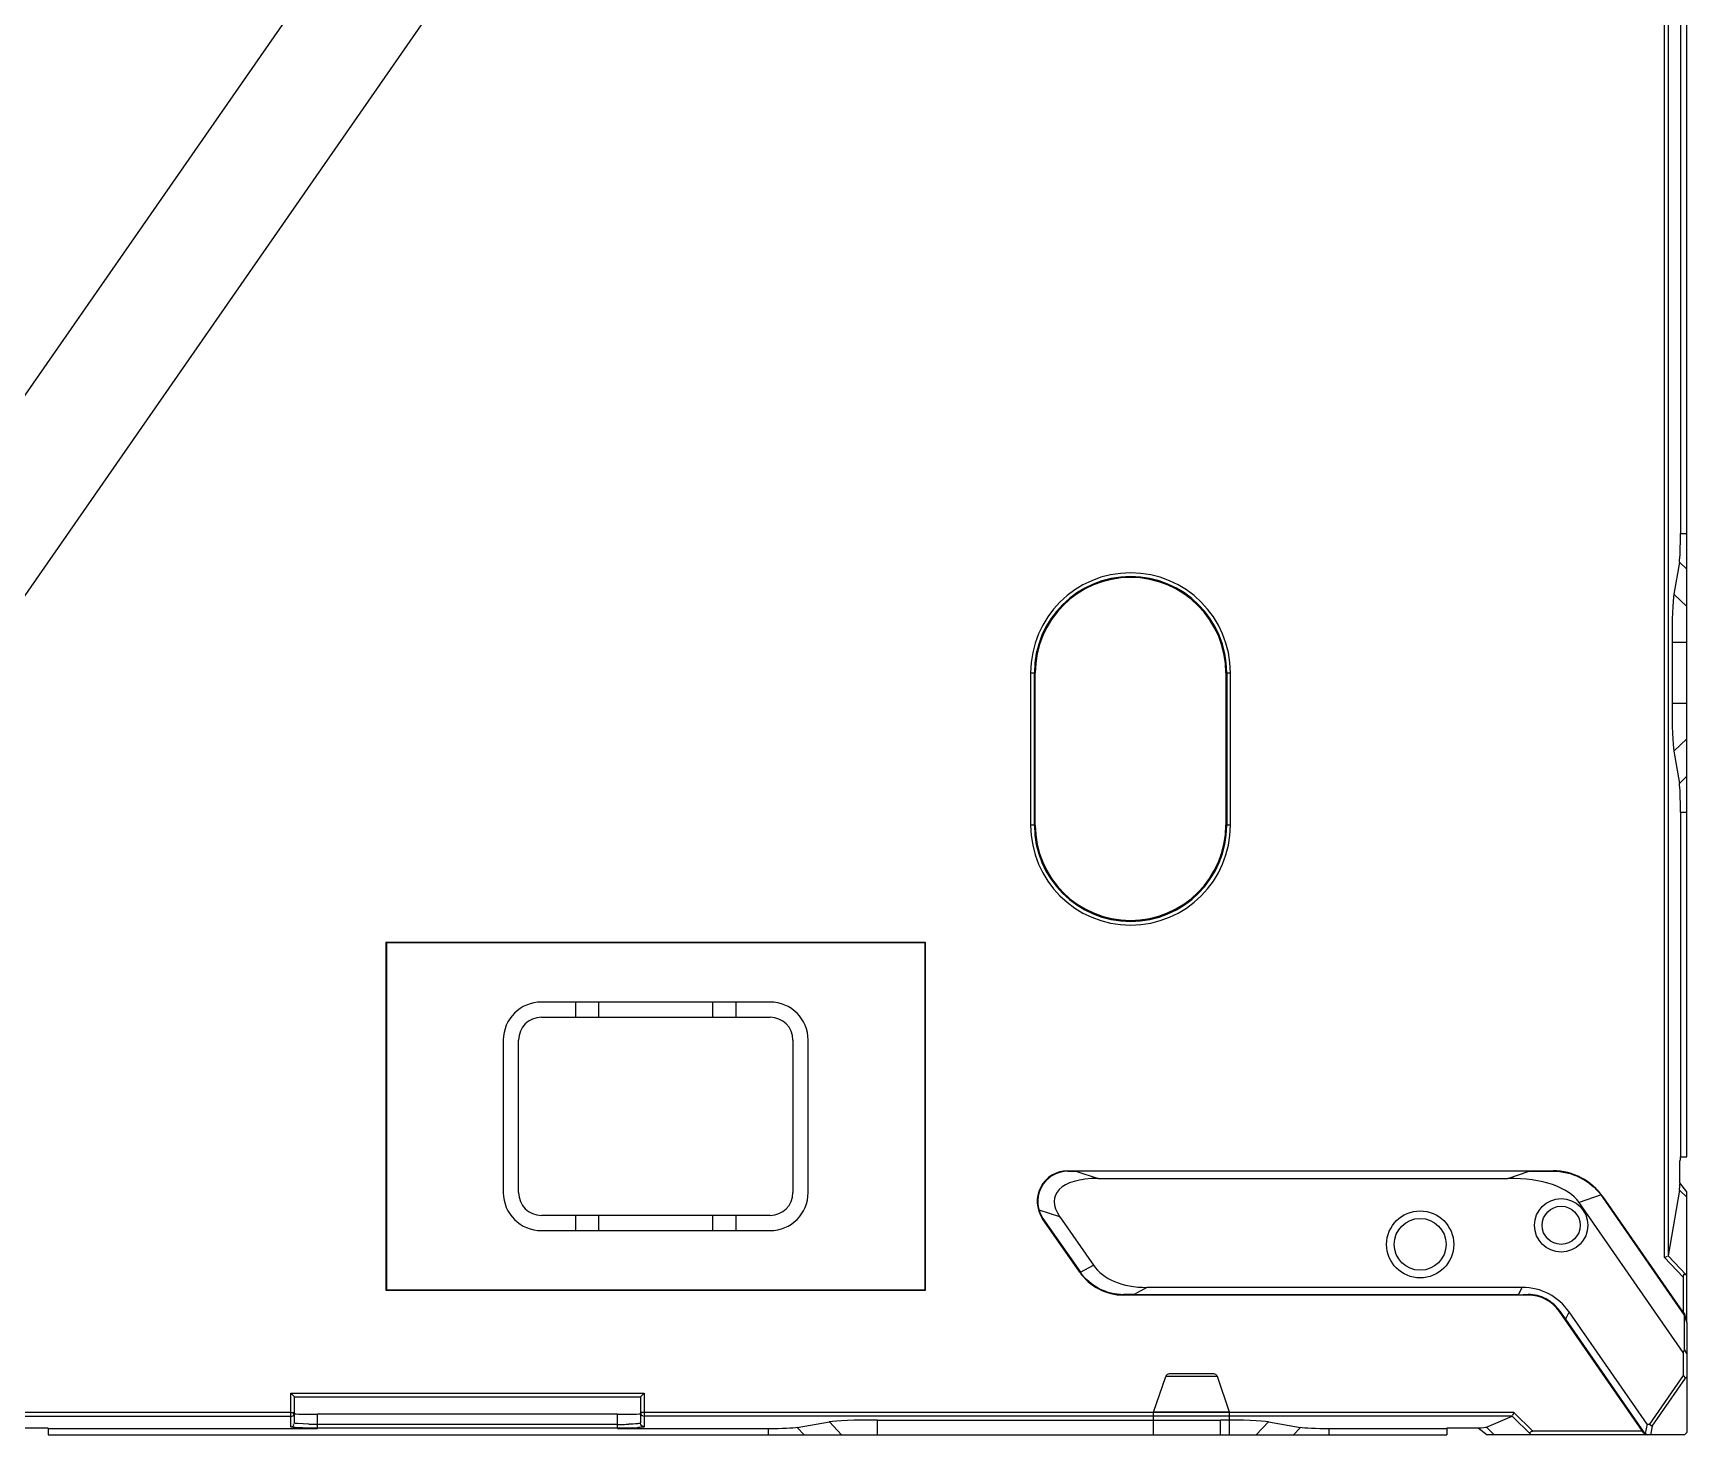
# Model space of a CAD drawing. Header units: millimetres. Extents: x 389 to 17466, y 310 to 5904.
# Drawn here: x 11316 to 11533, y 2133.6 to 2317.6 of the extents above; entities that cross this region are included whole.
import ezdxf

# ---------------------------------------------------------------- set-up
doc = ezdxf.new("R2010")
doc.units = ezdxf.units.MM

# ---------------------------------------------------------------- blocks, each defined once
blk = doc.blocks.new('aszfxn')
at = {"color": 7, "linetype": 'Continuous'}
for p, q in [((9658.26, 3313.69), (9652.43, 3313.69)), ((9650.37, 3308.69), (9651.96, 3313.36)), ((9658.74, 3313.36), (9651.96, 3313.36)), ((9660.32, 3308.69), (9658.74, 3313.36)), ((9650.37, 3305.69), (9650.37, 3308.69)), ((9660.32, 3308.69), (9650.37, 3308.69)), ((9660.32, 3305.69), (9660.32, 3308.69)), ((9717.32, 3271.69), (9409.6, 2828.73)), ((9717.42, 3245.55), (9427.79, 2828.63)), ((9719.5, 3085.69), (9719.5, 2943.97)), ((9720.35, 2862.19), (9720.35, 3085.69)), ((9717.4, 2848.99), (9717.4, 3014.92)), ((9717.9, 3014.42), (9717.89, 2849.19)), ((9719.5, 2943.97), (9720.35, 2943.97)), ((9719.36, 2940.21), (9718.64, 2936)), ((9720.35, 2939.28), (9719.36, 2940.21)), ((9718.64, 2936), (9720.35, 2934.39)), ((9718.4, 2929.69), (9720.35, 2929.69)), ((9718.4, 2929.69), (9718.4, 2921.7)), ((9634.23, 2925.69), (9634.85, 2925.69)), ((9634.23, 2925.69), (9634.23, 2905.69)), ((9634.73, 2905.69), (9634.73, 2925.69)), ((9634.85, 2905.69), (9634.85, 2925.69)), ((9659.85, 2925.69), (9660.46, 2925.69)), ((9659.85, 2925.69), (9659.85, 2905.69)), ((9659.97, 2925.69), (9659.97, 2905.69)), ((9660.46, 2905.69), (9660.46, 2925.69)), ((9718.4, 2921.7), (9720.35, 2921.7)), ((9720.35, 2917), (9718.64, 2915.39)), ((9718.64, 2915.39), (9719.36, 2911.18)), ((9719.36, 2911.18), (9720.35, 2912.11)), ((9634.85, 2905.69), (9634.23, 2905.69)), ((9660.46, 2905.69), (9659.85, 2905.69)), ((9719.5, 2907.41), (9720.35, 2907.41)), ((9719.5, 2907.41), (9719.5, 2862.19)), ((9549.7, 2890.34), (9620.39, 2890.34)), ((9549.75, 2890.29), (9549.7, 2890.34)), ((9549.7, 2844.65), (9549.7, 2890.34)), ((9549.75, 2890.29), (9620.35, 2890.29)), ((9549.75, 2844.69), (9549.75, 2890.29)), ((9620.35, 2890.29), (9620.39, 2890.34)), ((9620.35, 2890.29), (9620.35, 2844.69)), ((9620.39, 2890.34), (9620.39, 2844.65)), ((9600.05, 2882.49), (9570.05, 2882.49)), ((9574.55, 2880.49), (9574.55, 2882.49)), ((9577.55, 2882.49), (9577.55, 2880.49)), ((9592.55, 2880.49), (9592.55, 2882.49)), ((9595.55, 2882.49), (9595.55, 2880.49)), ((9570.05, 2880.49), (9600.05, 2880.49)), ((9565.05, 2877.49), (9565.05, 2857.49)), ((9567.05, 2857.49), (9567.05, 2877.49)), ((9603.05, 2877.49), (9603.05, 2857.49)), ((9605.05, 2857.49), (9605.05, 2877.49)), ((9639.1, 2860.34), (9702.78, 2860.34)), ((9639.1, 2860.29), (9639.1, 2860.34)), ((9699.65, 2860.29), (9640.16, 2860.29)), ((9640.16, 2860.29), (9643.11, 2859.34)), ((9696.86, 2859.34), (9699.65, 2860.29)), ((9702.78, 2860.34), (9702.78, 2860.3)), ((9719.44, 2858.78), (9719.44, 2861.69)), ((9719.5, 2862.19), (9720.35, 2862.19)), ((9643.11, 2859.34), (9696.86, 2859.34)), ((9720.35, 2857.57), (9719.44, 2858.78)), ((9709.09, 2857.17), (9706.19, 2856.19)), ((9719.85, 2836.52), (9706.19, 2856.19)), ((9709.3, 2856.88), (9709.35, 2856.91)), ((9720.03, 2841.42), (9709.3, 2856.88)), ((9719.85, 2841.78), (9709.35, 2856.91)), ((9719.36, 2857.8), (9717.89, 2849.19)), ((9720.35, 2856.87), (9719.36, 2857.8)), ((9720.35, 2840.62), (9720.35, 2857.57)), ((9600.05, 2854.49), (9570.05, 2854.49)), ((9574.55, 2852.49), (9574.55, 2854.49)), ((9577.55, 2854.49), (9577.55, 2852.49)), ((9592.55, 2852.49), (9592.55, 2854.49)), ((9595.55, 2854.49), (9595.55, 2852.49)), ((9638.09, 2854.29), (9635.34, 2855.17)), ((9635.81, 2854.06), (9635.86, 2854.09)), ((9640.68, 2847.05), (9635.81, 2854.06)), ((9635.86, 2854.09), (9640.76, 2847.04)), ((9638.09, 2854.29), (9642.47, 2847.98)), ((9570.05, 2852.49), (9600.05, 2852.49)), ((9640.68, 2847.05), (9640.76, 2847.04)), ((9640.76, 2847.04), (9642.47, 2847.98)), ((9717.4, 2848.99), (9717.8, 2849.15)), ((9719.85, 2846.38), (9717.4, 2848.99)), ((9720.23, 2846.69), (9717.89, 2849.19)), ((9649.47, 2845.04), (9647.83, 2844.1)), ((9698.74, 2845.04), (9649.47, 2845.04)), ((9698.25, 2844.1), (9698.74, 2845.04)), ((9719.85, 2846.38), (9719.85, 2841.78)), ((9720.23, 2846.69), (9720.35, 2846.6)), ((9549.75, 2844.69), (9549.7, 2844.65)), ((9620.39, 2844.65), (9549.7, 2844.65)), ((9620.35, 2844.69), (9549.75, 2844.69)), ((9620.35, 2844.69), (9620.39, 2844.65)), ((9646.43, 2844.04), (9646.43, 2844.09)), ((9699.52, 2844.04), (9646.43, 2844.04)), ((9647.83, 2844.1), (9698.25, 2844.1)), ((9699.52, 2844.1), (9699.52, 2844.04)), ((9703.63, 2841.89), (9703.67, 2841.93)), ((9714.52, 2826.19), (9703.63, 2841.89)), ((9704.89, 2841.82), (9704.4, 2840.88)), ((9704.4, 2840.88), (9714.76, 2825.95)), ((9715.13, 2827.08), (9704.89, 2841.82)), ((9719.85, 2841.78), (9720.07, 2841.48)), ((9720.01, 2841.45), (9720.35, 2840.41)), ((9720.03, 2836.9), (9720.03, 2841.42)), ((9720.35, 2840.62), (9720.07, 2841.48)), ((9720.35, 2840.41), (9720.35, 2825.99)), ((9720.03, 2836.9), (9719.85, 2836.52)), ((9719.85, 2836.52), (9719.85, 2833.47)), ((9720.35, 2836.31), (9720.03, 2836.9)), ((9719.85, 2833.47), (9715.42, 2827.1)), ((9715.81, 2826.84), (9720.17, 2833.12)), ((9719.85, 2833.47), (9720.17, 2833.12)), ((9720.35, 2833.26), (9720.17, 2833.12)), ((9537.15, 2831.19), (9583.55, 2831.19)), ((9537.65, 2830.69), (9537.15, 2831.19)), ((9537.15, 2826.76), (9537.15, 2831.19)), ((9537.65, 2830.69), (9583.05, 2830.69)), ((9537.65, 2827.26), (9537.65, 2830.69)), ((9583.05, 2830.69), (9583.55, 2831.19)), ((9583.05, 2830.69), (9583.05, 2827.26)), ((9583.55, 2831.19), (9583.55, 2826.76)), ((9427.77, 2828.15), (9537.15, 2828.15)), ((9509.61, 2828.65), (9427.79, 2828.63)), ((9537.15, 2828.65), (9509.61, 2828.65)), ((9537.15, 2828.65), (9537.65, 2828.65)), ((9537.15, 2828.15), (9537.31, 2828.17)), ((9580.05, 2828.4), (9540.65, 2828.4)), ((9540.65, 2826.57), (9540.65, 2828.4)), ((9580.05, 2826.57), (9580.05, 2828.4)), ((9697.63, 2828.65), (9583.05, 2828.65)), ((9583.38, 2828.18), (9583.55, 2828.15)), ((9697.42, 2828.15), (9583.55, 2828.15)), ((9614.13, 2827.64), (9659.13, 2827.64)), ((9614.13, 2825.69), (9614.13, 2827.64)), ((9659.13, 2825.69), (9659.13, 2827.64)), ((9694.07, 2826.72), (9697.42, 2828.15)), ((9697.42, 2828.15), (9699.91, 2825.69)), ((9697.63, 2828.65), (9697.46, 2828.23)), ((9697.63, 2828.65), (9700.12, 2826.19)), ((9495.85, 2826.6), (9504.85, 2826.6)), ((9505.35, 2826.54), (9540.65, 2826.54)), ((9505.35, 2826.54), (9505.35, 2825.69)), ((9505.35, 2825.69), (9688.85, 2825.69)), ((9537.25, 2826.71), (9537.15, 2826.76)), ((9539.52, 2827.09), (9538.05, 2827.17)), ((9540.65, 2826.57), (9538.69, 2826.61)), ((9580.05, 2827.07), (9540.65, 2827.07)), ((9580.05, 2826.57), (9540.65, 2826.57)), ((9582, 2826.61), (9580.05, 2826.57)), ((9580.05, 2826.54), (9599.85, 2826.54)), ((9583.1, 2827.03), (9583.05, 2827.26)), ((9599.85, 2825.69), (9599.85, 2826.54)), ((9603.61, 2826.68), (9607.83, 2827.4)), ((9603.61, 2826.68), (9604.54, 2825.69)), ((9609.43, 2825.69), (9607.83, 2827.4)), ((9665.43, 2827.4), (9663.82, 2825.69)), ((9665.43, 2827.4), (9669.64, 2826.68)), ((9668.71, 2825.69), (9669.64, 2826.68)), ((9673.41, 2826.54), (9688.85, 2826.54)), ((9673.41, 2825.69), (9673.41, 2826.54)), ((9688.85, 2826.54), (9688.85, 2825.69)), ((9689.35, 2826.6), (9692.94, 2826.6)), ((9692.94, 2826.6), (9694.16, 2825.69)), ((9694.07, 2826.72), (9695.08, 2825.69)), ((9715.09, 2825.69), (9694.16, 2825.69)), ((9714.52, 2826.19), (9700.12, 2826.19)), ((9714.71, 2825.9), (9714.52, 2826.19)), ((9715.09, 2825.69), (9714.71, 2825.9)), ((9714.89, 2825.89), (9714.76, 2825.95)), ((9715.13, 2827.08), (9714.89, 2825.89)), ((9714.89, 2825.89), (9715.24, 2825.69)), ((9715.13, 2827.08), (9715.42, 2827.1)), ((9720.05, 2825.69), (9715.24, 2825.69)), ((9715.42, 2827.1), (9715.81, 2826.84)), ((9715.81, 2826.84), (9715.59, 2825.69)), ((9720.35, 2825.99), (9720.05, 2825.69))]:
    blk.add_line(p, q, dxfattribs=at)
for centre, radius in [((9703.85, 2853.19), 3.5), ((9685.35, 2850.69), 4.4), ((9685.35, 2850.69), 3.4), ((9703.85, 2853.19), 2.5)]:
    blk.add_circle(centre, radius, dxfattribs=at)
for centre, radius, start, end in [((9652.43, 3313.19), 0.5, 90, 161.222), ((9658.26, 3313.19), 0.5, 18.778, 90), ((9647.35, 2925.69), 13.11, 0, 180), ((9647.35, 2925.69), 12.62, 0, 180), ((9647.35, 2925.69), 12.5, 0, 180), ((9647.35, 2905.69), 13.11, 180, 0), ((9647.35, 2905.69), 12.62, 180, 0), ((9647.35, 2905.69), 12.5, 180, 0), ((9570.05, 2877.49), 5, 90, 180), ((9600.05, 2877.49), 5, 0, 90), ((9570.05, 2877.49), 3, 90, 180), ((9600.05, 2877.49), 3, 0, 90), ((9639.1, 2856.34), 4, 90, 214.7691), ((9702.78, 2852.34), 8, 34.7691, 90), ((9570.05, 2857.49), 5, 180, 270), ((9570.05, 2857.49), 3, 180, 270), ((9600.05, 2857.49), 5, 270, 0), ((9600.05, 2857.49), 3, 270, 0), ((9646.43, 2851.04), 7, 214.7691, 270), ((9699.52, 2839.04), 5, 34.7691, 90), ((9540.63, 2872.73), 45.65, 268.6134, 270.0243), ((9580.05, 2874.74), 47.67, 269.9939, 270.8638), ((9580.2, 2865.78), 38.71, 270.8384, 271.9727), ((9581.03, 2855.21), 28.62, 271.9568, 273.2231)]:
    blk.add_arc(centre, radius, start, end, dxfattribs=at)
for centre, major_axis, ratio, start_param, end_param in [((9719.3, 2943.97), (0, 3.94), 0.05248, -2.842244, -1.570796), ((9718.74, 2929.69), (0, 6.6), 0.05248, 0.299349, 1.570796), ((9718.74, 2921.7), (0, 6.6), 0.05248, -4.712389, -3.440942), ((9719.3, 2907.41), (0, 3.94), 0.05248, -1.570796, -0.299349), ((9626.1, 2860.62), (17.26, -0.27), 0.011165, -0.717804, -0.618901), ((9723.57, 2860.89), (29.51, 0.48), 0.011866, -2.515787, -2.352766), ((9719.47, 2861.69), (0, 0.5), 0.052408, 0, 1.570796), ((9648.9, 2853.33), (11.47, -3.66), 0.415384, 2.226602, 3.637656), ((9687.01, 2848.53), (-19.69, -6.66), 0.433035, -3.017333, -2.233679), ((9719.3, 2861.57), (0, 3.94), 0.05248, -2.842244, -2.355899), ((9702.89, 2852.42), (6.42, 4.45), 0.999848, 0, 0.046419), ((9639.02, 2856.29), (3.16, 2.19), 0.999657, 2.829105, 3.141593), ((9655.26, 2855.86), (13.04, 7.49), 0.5986, -3.09043, -2.335701), ((9697, 2834.22), (5.22, 9.98), 0.799087, -0.395949, 0.395949), ((9720.35, 2845.85), (-0.354, 0.893), 0.396122, -0.541132, 0.785398), ((9633.75, 2843.5), (18.83, 0.45), 0.021083, 0.726126, 0.83142), ((9702.48, 2844.69), (10.28, 0.25), 0.052972, -1.996088, -1.863819), ((9702.48, 2844.69), (-5.66, 8.59), 0.052972, -4.419367, -4.287098), ((9540.65, 2828.46), (3, 0), 0.017455, 3.141593, 4.712389), ((9580.05, 2828.46), (3, 0), 0.017455, -1.570796, 0), ((9614.13, 2827.3), (6.6, 0), 0.05248, 1.570796, 2.842244), ((9659.13, 2827.3), (6.6, 0), 0.05248, 0.299349, 1.570796), ((9504.85, 2826.57), (0.5, 0), 0.052408, 0, 1.570796), ((9599.85, 2826.75), (3.94, 0), 0.05248, -1.570796, -0.299349), ((9673.41, 2826.75), (3.94, 0), 0.05248, -2.842244, -1.570796), ((9689.35, 2826.57), (0.5, 0), 0.052408, 1.570796, 3.141593), ((9690.16, 2826.75), (3.94, 0), 0.05248, -0.785693, -0.122661)]:
    blk.add_ellipse(centre, major_axis=major_axis, ratio=ratio, start_param=start_param, end_param=end_param, dxfattribs=at)
for points, knots in [([(9639.1, 2860.29), (9637.92, 2860.29), (9635.42, 2859.05), (9634.99, 2856.31), (9635.34, 2855.17)], [0, 0, 0, 0, 0.499491, 1, 1, 1, 1]), ([(9702.78, 2860.3), (9703.98, 2860.3), (9706.43, 2859.73), (9708.36, 2858.13), (9709.09, 2857.17)], [0, 0, 0, 0, 0.499878, 1, 1, 1, 1]), ([(9646.43, 2844.09), (9645.34, 2844.09), (9643.11, 2844.62), (9641.39, 2846.14), (9640.76, 2847.04)], [0, 0, 0, 0, 0.499774, 1, 1, 1, 1]), ([(9703.67, 2841.93), (9703.22, 2842.59), (9701.97, 2843.73), (9700.32, 2844.11), (9699.52, 2844.1)], [0, 0, 0, 0, 0.500003, 1, 1, 1, 1]), ([(9537.31, 2828.17), (9537.39, 2828.19), (9537.6, 2828.25), (9537.57, 2828.48), (9537.52, 2828.54)], [0, 0, 0, 0, 0.51918, 1, 1, 1, 1]), ([(9537.15, 2826.76), (9537.27, 2826.76), (9537.53, 2826.77), (9537.58, 2827.08), (9537.52, 2827.16)], [0, 0, 0, 0, 0.543368, 1, 1, 1, 1]), ([(9538.69, 2826.61), (9538.52, 2826.61), (9538.05, 2826.64), (9537.56, 2826.65), (9537.25, 2826.71)], [0, 0, 0, 0, 0.344036, 1, 1, 1, 1]), ([(9538.05, 2827.17), (9537.95, 2827.18), (9537.85, 2827.2), (9537.65, 2827.22), (9537.65, 2827.26)], [0, 0, 0, 0, 0.72902, 1, 1, 1, 1]), ([(9583.05, 2827.26), (9583.05, 2827.22), (9582.85, 2827.2), (9582.43, 2827.12), (9581.91, 2827.11), (9581.54, 2827.1)], [0, 0, 0, 0, 0.074535, 0.274567, 1, 1, 1, 1]), ([(9583.55, 2826.76), (9583.55, 2826.68), (9583.07, 2826.72), (9582.86, 2826.65), (9582.63, 2826.63)], [0, 0, 0, 0, 0.265557, 1, 1, 1, 1]), ([(9699.91, 2825.69), (9699.84, 2825.78), (9699.62, 2826.04), (9699.98, 2826.19), (9700.12, 2826.19)], [0, 0, 0, 0, 0.446275, 1, 1, 1, 1])]:
    blk.add_open_spline(points, degree=3, knots=knots, dxfattribs=at)
for points in [[(9583.05, 2828.65), (9583.05, 2828.47), (9583.2, 2828.16), (9583.36, 2828.22)], [(9583.55, 2826.76), (9583.38, 2826.76), (9583.09, 2826.86), (9583.12, 2827.03)]]:
    blk.add_open_spline(points, degree=3, dxfattribs=at)
blk = doc.blocks.new('*U25')
blk.add_blockref('aszfxn', (-9400.35, -3069.19))
blk = doc.blocks.new('*U26')
at = {"color": 0, "linetype": 'ByBlock', "lineweight": -2, "transparency": 16777216}
for p in [(0, 480), (0, 0)]:
    blk.add_blockref('*U25', p, dxfattribs=at)

msp = doc.modelspace()

# ---------------------------------------------------------------- block references
msp.add_blockref('*U26', (11212.979, 1897.1281))

doc.saveas('drawing.dxf')
